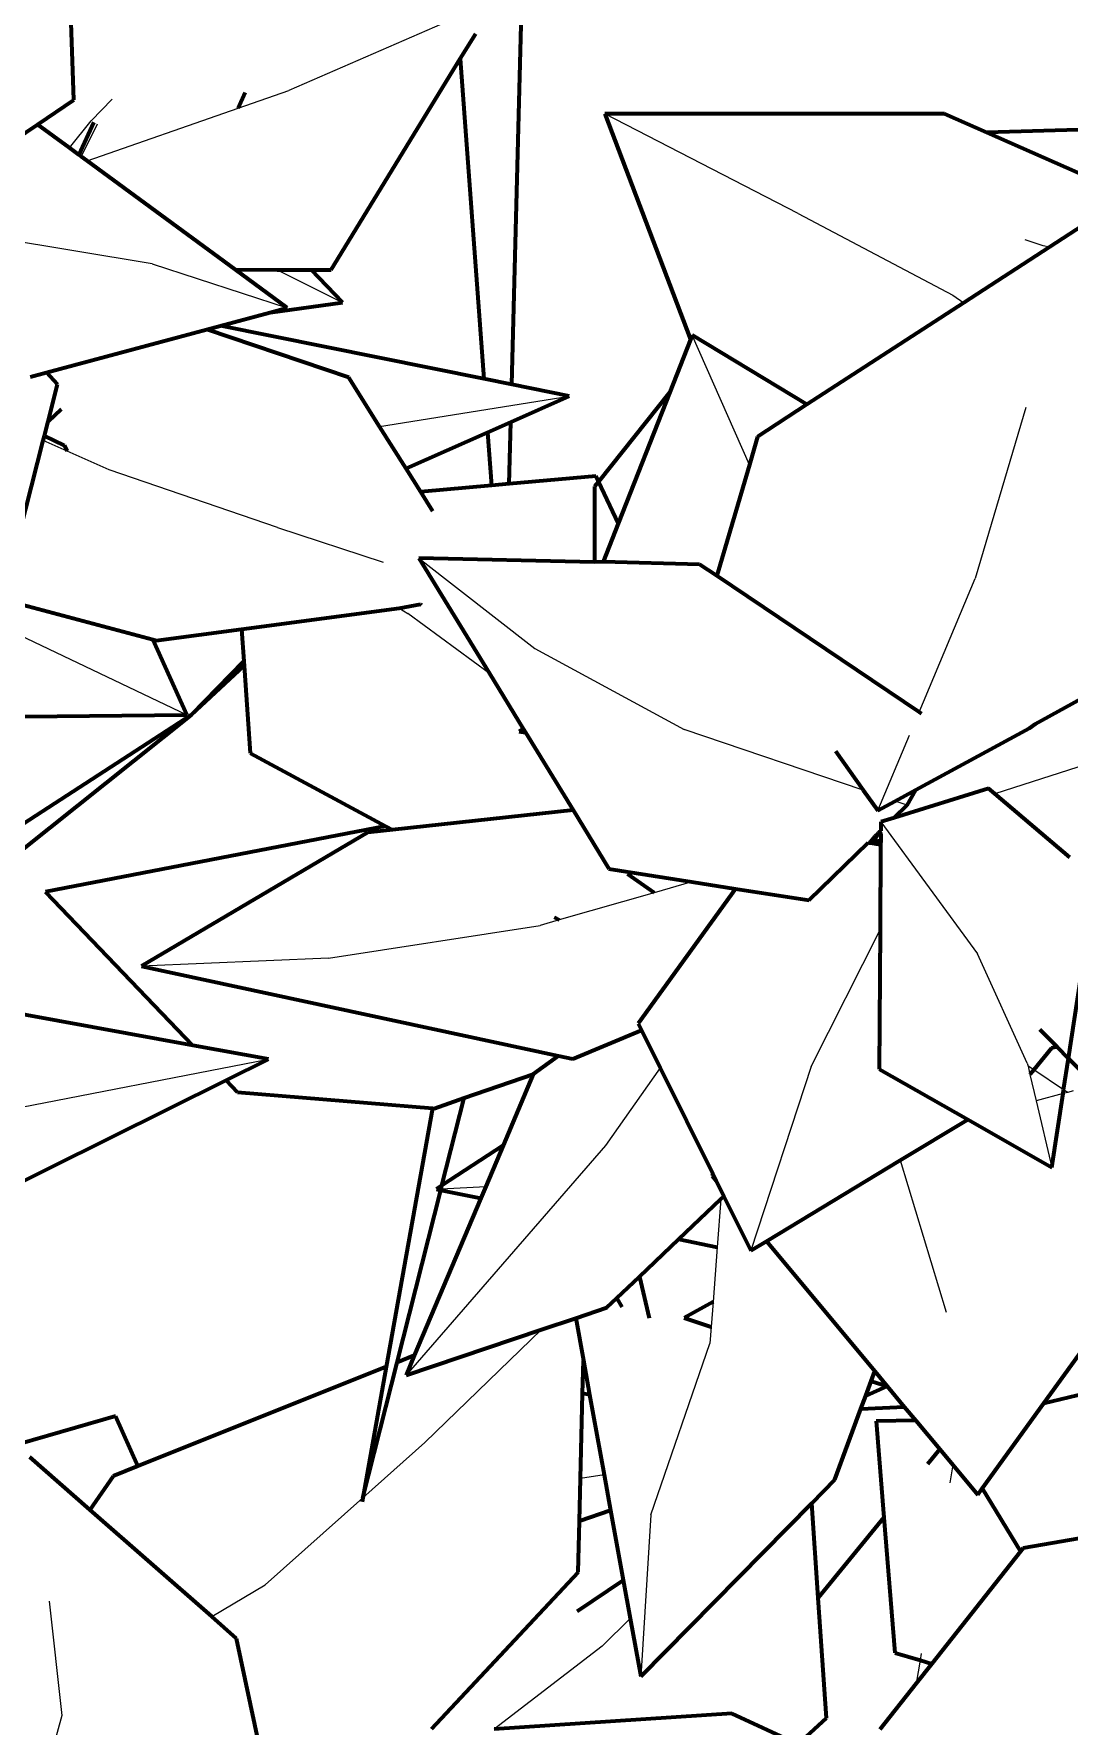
# Model space of a CAD drawing. Header units: millimetres. Extents: x 4307 to 31003, y 2809 to 20009.
# Drawn here: x 7065 to 7110.6, y 7797.3 to 7871.9 of the extents above; entities that cross this region are included whole.
import ezdxf

# ---------------------------------------------------------------- set-up
doc = ezdxf.new("R2010")
doc.units = ezdxf.units.MM
doc.layers.add('ProfileEdges', color=7, linetype='Continuous')

msp = doc.modelspace()

# ---------------------------------------------------------------- linework, layer by layer
for p, q in [((7085.34, 7873.331), (7076.204, 7869.373)), ((7073.979, 7868.594), (7076.204, 7869.373)), ((7067.328, 7866.263), (7073.979, 7868.594)), ((7067.493, 7868.038), (7068.424, 7868.989)), ((7066.544, 7866.839), (7067.493, 7868.038)), ((7067.769, 7867.886), (7067.052, 7866.466)), ((7098.66, 7863.955), (7090.135, 7868.342)), ((7098.66, 7863.955), (7105.473, 7860.35)), ((7070.185, 7861.724), (7063.098, 7862.912)), ((7109.46, 7862.528), (7108.665, 7862.785)), ((7109.745, 7862.468), (7109.46, 7862.528)), ((7070.185, 7861.724), (7076.142, 7859.788)), ((7075.701, 7861.47), (7078.58, 7860.025)), ((7105.473, 7860.35), (7105.969, 7860.017)), ((7096.51, 7852.879), (7093.992, 7858.588)), ((7080.213, 7854.557), (7088.572, 7855.904)), ((7108.701, 7855.394), (7106.469, 7847.862)), ((7066.441, 7853.473), (7065.388, 7853.944)), ((7068.289, 7852.646), (7066.441, 7853.473)), ((7075.718, 7850.113), (7068.289, 7852.646)), ((7075.718, 7850.113), (7080.367, 7848.576)), ((7081.942, 7848.758), (7087.049, 7844.783)), ((7103.991, 7841.968), (7106.469, 7847.862)), ((7081.067, 7846.558), (7081.462, 7846.322)), ((7085.055, 7843.671), (7081.462, 7846.322)), ((7063.326, 7845.859), (7071.719, 7841.857)), ((7087.049, 7844.783), (7093.63, 7841.211)), ((7086.572, 7841.191), (7086.367, 7841.123)), ((7101.528, 7838.535), (7093.63, 7841.211)), ((7102.169, 7837.637), (7103.565, 7840.957)), ((7115.499, 7841.006), (7107.334, 7838.37)), ((7103.47, 7837.877), (7102.936, 7838.058)), ((7102.303, 7837.133), (7106.564, 7831.327)), ((7093.974, 7834.496), (7092.308, 7834.017)), ((7092.308, 7834.017), (7088.126, 7832.816)), ((7088.126, 7832.816), (7087.295, 7832.577)), ((7077.963, 7831.138), (7087.295, 7832.577)), ((7099.238, 7826.364), (7102.275, 7832.388)), ((7077.963, 7831.138), (7069.717, 7830.774)), ((7108.761, 7826.51), (7106.564, 7831.327)), ((7058.508, 7823.416), (7075.32, 7826.677)), ((7092.582, 7826.294), (7090.176, 7822.879)), ((7099.238, 7826.364), (7096.575, 7818.243)), ((7108.761, 7826.51), (7108.793, 7826.373)), ((7109.042, 7826.209), (7108.793, 7826.373)), ((7108.793, 7826.373), (7108.878, 7826.009)), ((7108.878, 7826.009), (7109.151, 7824.842)), ((7110.363, 7825.337), (7109.042, 7826.209)), ((7110.336, 7825.163), (7109.151, 7824.842)), ((7110.551, 7825.213), (7110.336, 7825.163)), ((7110.551, 7825.213), (7110.363, 7825.337)), ((7110.777, 7825.283), (7110.551, 7825.213)), ((7109.151, 7824.842), (7109.84, 7821.905)), ((7090.176, 7822.879), (7081.379, 7812.762)), ((7103.163, 7822.224), (7105.188, 7815.529)), ((7082.72, 7820.953), (7082.924, 7820.964)), ((7082.924, 7820.964), (7084.888, 7821.065)), ((7095.259, 7820.515), (7095.097, 7818.391)), ((7095.097, 7818.391), (7094.914, 7815.994)), ((7094.914, 7815.994), (7094.829, 7814.886)), ((7087.345, 7814.763), (7082.203, 7809.791)), ((7094.829, 7814.886), (7094.772, 7814.145)), ((7092.16, 7806.609), (7094.772, 7814.145)), ((7082.203, 7809.791), (7079.474, 7807.357)), ((7105.474, 7808.802), (7105.342, 7808.012)), ((7090.108, 7808.37), (7089.067, 7808.201)), ((7079.474, 7807.357), (7075.17, 7803.52)), ((7092.16, 7806.609), (7091.724, 7799.476)), ((7065.641, 7802.791), (7066.201, 7797.756)), ((7072.811, 7802.115), (7075.17, 7803.52)), ((7091.258, 7802.038), (7090.016, 7800.82)), ((7090.016, 7800.82), (7085.266, 7797.153)), ((7104.035, 7800.192), (7103.863, 7799.168)), ((7104.084, 7800.49), (7104.035, 7800.192)), ((7066.201, 7797.756), (7065.283, 7794.405))]:
    msp.add_line(p, q)
at = {"layer": 'ProfileEdges', "lineweight": 211}
for p, q in [((7066.739, 7868.962), (7066.591, 7873.205)), ((7086.033, 7856.415), (7086.466, 7872.823)), ((7083.767, 7870.762), (7084.446, 7871.871)), ((7078.07, 7861.461), (7083.767, 7870.762)), ((7083.767, 7870.762), (7084.799, 7856.663)), ((7073.979, 7868.594), (7074.285, 7869.278)), ((7065.133, 7867.876), (7066.739, 7868.962)), ((7062.589, 7866.157), (7065.133, 7867.876)), ((7066.544, 7866.839), (7065.133, 7867.876)), ((7066.956, 7866.536), (7067.621, 7867.968)), ((7090.135, 7868.342), (7093.916, 7858.395)), ((7105.105, 7868.337), (7090.135, 7868.342)), ((7106.984, 7867.511), (7105.105, 7868.337)), ((7111.499, 7867.644), (7106.984, 7867.511)), ((7111.977, 7865.314), (7106.984, 7867.511)), ((7066.956, 7866.536), (7066.544, 7866.839)), ((7067.052, 7866.466), (7066.956, 7866.536)), ((7067.328, 7866.263), (7067.052, 7866.466)), ((7073.844, 7861.476), (7067.328, 7866.263)), ((7112.391, 7864.185), (7109.745, 7862.468)), ((7109.745, 7862.468), (7105.969, 7860.017)), ((7076.142, 7859.788), (7073.844, 7861.476)), ((7073.844, 7861.476), (7075.701, 7861.47)), ((7075.701, 7861.47), (7077.19, 7861.464)), ((7078.58, 7860.025), (7077.19, 7861.464)), ((7077.19, 7861.464), (7078.07, 7861.461)), ((7073.198, 7858.999), (7075.392, 7859.587)), ((7075.392, 7859.587), (7078.58, 7860.025)), ((7075.392, 7859.587), (7076.142, 7859.788)), ((7105.969, 7860.017), (7099.048, 7855.526)), ((7065.527, 7856.943), (7072.598, 7858.838)), ((7072.598, 7858.838), (7073.198, 7858.999)), ((7078.854, 7856.716), (7072.598, 7858.838)), ((7084.799, 7856.663), (7073.198, 7858.999)), ((7093.916, 7858.395), (7093.003, 7856.068)), ((7093.992, 7858.588), (7093.916, 7858.395)), ((7099.048, 7855.526), (7093.992, 7858.588)), ((7064.818, 7856.753), (7065.527, 7856.943)), ((7066.015, 7856.405), (7065.527, 7856.943)), ((7080.213, 7854.557), (7078.854, 7856.716)), ((7086.033, 7856.415), (7084.799, 7856.663)), ((7065.6, 7854.778), (7066.015, 7856.405)), ((7085.99, 7854.756), (7088.572, 7855.904)), ((7088.572, 7855.904), (7086.033, 7856.415)), ((7093.003, 7856.068), (7089.857, 7852.128)), ((7093.003, 7856.068), (7090.734, 7850.287)), ((7066.179, 7855.318), (7065.6, 7854.778)), ((7099.048, 7855.526), (7096.872, 7854.113)), ((7065.441, 7854.155), (7065.6, 7854.778)), ((7081.378, 7852.705), (7080.213, 7854.557)), ((7081.378, 7852.705), (7084.972, 7854.304)), ((7084.972, 7854.304), (7085.99, 7854.756)), ((7084.972, 7854.304), (7085.144, 7851.962)), ((7085.918, 7852.032), (7085.99, 7854.756)), ((7063.603, 7846.945), (7065.388, 7853.944)), ((7065.388, 7853.944), (7065.441, 7854.155)), ((7066.325, 7853.727), (7065.441, 7854.155)), ((7066.441, 7853.473), (7066.325, 7853.727)), ((7096.872, 7854.113), (7096.51, 7852.879)), ((7096.51, 7852.879), (7095.07, 7847.974)), ((7082.023, 7851.679), (7081.378, 7852.705)), ((7085.918, 7852.032), (7085.144, 7851.962)), ((7089.737, 7852.379), (7085.918, 7852.032)), ((7089.857, 7852.128), (7089.686, 7851.915)), ((7089.857, 7852.128), (7089.737, 7852.379)), ((7090.734, 7850.287), (7089.857, 7852.128)), ((7085.144, 7851.962), (7082.023, 7851.679)), ((7082.555, 7850.833), (7082.023, 7851.679)), ((7089.686, 7851.915), (7089.679, 7848.588)), ((7090.734, 7850.287), (7090.068, 7848.593)), ((7089.679, 7848.588), (7081.942, 7848.758)), ((7081.942, 7848.758), (7085.055, 7843.671)), ((7090.068, 7848.593), (7089.679, 7848.588)), ((7094.309, 7848.486), (7090.068, 7848.593)), ((7095.07, 7847.974), (7094.309, 7848.486)), ((7103.991, 7841.968), (7095.07, 7847.974)), ((7063.603, 7846.945), (7070.212, 7845.173)), ((7074.122, 7845.632), (7081.067, 7846.558)), ((7081.067, 7846.558), (7082.012, 7846.725)), ((7082.012, 7846.725), (7082.059, 7846.69)), ((7070.366, 7845.132), (7074.122, 7845.632)), ((7074.122, 7845.632), (7074.221, 7844.219)), ((7071.719, 7841.857), (7070.212, 7845.173)), ((7070.212, 7845.173), (7070.366, 7845.132)), ((7074.221, 7844.219), (7071.92, 7841.86)), ((7071.92, 7841.86), (7074.235, 7844.016)), ((7074.221, 7844.219), (7074.235, 7844.016)), ((7074.235, 7844.016), (7074.504, 7840.169)), ((7085.055, 7843.671), (7086.545, 7841.235)), ((7109.126, 7841.463), (7112.916, 7843.548)), ((7071.92, 7841.86), (7049.846, 7827.53)), ((7061.439, 7833.497), (7071.92, 7841.86)), ((7062.282, 7841.765), (7071.719, 7841.857)), ((7104.102, 7841.893), (7103.991, 7841.968)), ((7086.545, 7841.235), (7086.367, 7841.123)), ((7086.367, 7841.123), (7086.637, 7841.084)), ((7086.545, 7841.235), (7086.572, 7841.191)), ((7086.572, 7841.191), (7086.637, 7841.084)), ((7086.637, 7841.084), (7088.738, 7837.651)), ((7103.841, 7838.556), (7108.852, 7841.268)), ((7108.852, 7841.268), (7109.126, 7841.463)), ((7074.504, 7840.169), (7080.474, 7836.947)), ((7100.304, 7840.25), (7101.528, 7838.535)), ((7107.052, 7838.609), (7102.89, 7837.315)), ((7107.334, 7838.37), (7107.052, 7838.609)), ((7101.528, 7838.535), (7102.169, 7837.637)), ((7102.169, 7837.637), (7102.936, 7838.058)), ((7102.89, 7837.315), (7103.47, 7837.877)), ((7102.936, 7838.058), (7103.841, 7838.556)), ((7103.47, 7837.877), (7103.841, 7838.556)), ((7110.639, 7835.566), (7107.334, 7838.37)), ((7088.738, 7837.651), (7080.773, 7836.785)), ((7088.738, 7837.651), (7090.318, 7835.068)), ((7102.303, 7837.133), (7102.301, 7836.744)), ((7102.89, 7837.315), (7102.303, 7837.133)), ((7080.474, 7836.947), (7065.484, 7834.057)), ((7079.696, 7836.668), (7069.717, 7830.774)), ((7080.773, 7836.785), (7079.696, 7836.668)), ((7080.474, 7836.947), (7080.773, 7836.785)), ((7101.801, 7836.202), (7102.06, 7836.511)), ((7102.068, 7836.431), (7101.801, 7836.202)), ((7102.06, 7836.511), (7102.166, 7836.614)), ((7102.06, 7836.511), (7102.068, 7836.431)), ((7102.222, 7836.599), (7102.068, 7836.431)), ((7102.068, 7836.431), (7102.088, 7836.24)), ((7102.166, 7836.614), (7102.206, 7836.652)), ((7102.166, 7836.614), (7102.222, 7836.599)), ((7102.206, 7836.652), (7102.267, 7836.711)), ((7102.206, 7836.652), (7102.222, 7836.599)), ((7102.3, 7836.629), (7102.222, 7836.599)), ((7102.267, 7836.711), (7102.301, 7836.744)), ((7102.267, 7836.711), (7102.3, 7836.629)), ((7102.3, 7836.629), (7102.298, 7836.323)), ((7099.148, 7833.687), (7101.75, 7836.21)), ((7101.801, 7836.202), (7101.75, 7836.21)), ((7101.937, 7836.181), (7101.801, 7836.202)), ((7102.088, 7836.24), (7101.937, 7836.181)), ((7102.096, 7836.156), (7101.937, 7836.181)), ((7102.298, 7836.323), (7102.088, 7836.24)), ((7102.088, 7836.24), (7102.096, 7836.156)), ((7102.297, 7836.125), (7102.096, 7836.156)), ((7102.297, 7836.125), (7102.275, 7832.388)), ((7102.298, 7836.323), (7102.297, 7836.125)), ((7090.318, 7835.068), (7093.974, 7834.496)), ((7092.308, 7834.017), (7091.141, 7834.84)), ((7095.899, 7834.195), (7091.611, 7828.252)), ((7093.974, 7834.496), (7095.899, 7834.195)), ((7095.899, 7834.195), (7099.148, 7833.687)), ((7065.484, 7834.057), (7071.973, 7827.289)), ((7087.904, 7832.935), (7088.126, 7832.816)), ((7110.573, 7826.715), (7111.525, 7832.962)), ((7102.275, 7832.388), (7102.238, 7826.238)), ((7069.717, 7830.774), (7088.104, 7826.831)), ((7071.973, 7827.289), (7056.192, 7830.175)), ((7091.611, 7828.252), (7091.753, 7827.966)), ((7088.731, 7826.696), (7091.753, 7827.966)), ((7091.753, 7827.966), (7092.582, 7826.294)), ((7109.314, 7827.995), (7110.077, 7827.219)), ((7075.32, 7826.677), (7071.973, 7827.289)), ((7073.449, 7825.749), (7075.32, 7826.677)), ((7088.104, 7826.831), (7086.986, 7826.026)), ((7088.104, 7826.831), (7088.731, 7826.696)), ((7109.829, 7827.168), (7109.042, 7826.209)), ((7110.077, 7827.219), (7109.829, 7827.168)), ((7110.077, 7827.219), (7110.573, 7826.715)), ((7110.363, 7825.337), (7110.573, 7826.715)), ((7110.573, 7826.715), (7111.912, 7825.354)), ((7083.938, 7824.978), (7086.986, 7826.026)), ((7086.986, 7826.026), (7085.657, 7822.883)), ((7092.582, 7826.294), (7094.897, 7821.626)), ((7102.238, 7826.238), (7106.133, 7824.018)), ((7109.042, 7826.209), (7108.878, 7826.009)), ((7059.645, 7818.907), (7073.449, 7825.749)), ((7073.449, 7825.749), (7073.948, 7825.228)), ((7073.948, 7825.228), (7082.539, 7824.519)), ((7109.84, 7821.905), (7110.336, 7825.163)), ((7110.336, 7825.163), (7110.363, 7825.337)), ((7082.539, 7824.519), (7080.503, 7813.121)), ((7082.539, 7824.519), (7082.611, 7824.513)), ((7082.611, 7824.513), (7083.938, 7824.978)), ((7082.962, 7821.112), (7083.938, 7824.978)), ((7103.163, 7822.224), (7106.133, 7824.018)), ((7106.133, 7824.018), (7109.84, 7821.905)), ((7085.657, 7822.883), (7082.962, 7821.112)), ((7085.657, 7822.883), (7084.888, 7821.065)), ((7097.265, 7818.66), (7103.163, 7822.224)), ((7094.897, 7821.626), (7094.863, 7821.545)), ((7094.863, 7821.545), (7095.047, 7821.323)), ((7094.897, 7821.626), (7095.047, 7821.323)), ((7080.992, 7813.317), (7082.912, 7820.914)), ((7082.962, 7821.112), (7082.72, 7820.953)), ((7082.72, 7820.953), (7082.912, 7820.914)), ((7082.912, 7820.914), (7082.924, 7820.964)), ((7082.912, 7820.914), (7084.671, 7820.55)), ((7082.924, 7820.964), (7082.962, 7821.112)), ((7084.888, 7821.065), (7084.671, 7820.55)), ((7095.047, 7821.323), (7095.388, 7820.637)), ((7084.671, 7820.55), (7081.739, 7813.616)), ((7093.397, 7818.743), (7095.259, 7820.515)), ((7095.259, 7820.515), (7095.388, 7820.637)), ((7095.388, 7820.637), (7096.575, 7818.243)), ((7091.66, 7817.091), (7093.397, 7818.743)), ((7093.397, 7818.743), (7095.097, 7818.391)), ((7096.575, 7818.243), (7097.265, 7818.66)), ((7097.265, 7818.66), (7102.036, 7812.93)), ((7090.669, 7816.148), (7091.66, 7817.091)), ((7091.66, 7817.091), (7092.089, 7815.262)), ((7109.486, 7811.517), (7113.868, 7817.594)), ((7088.855, 7815.27), (7090.231, 7815.732)), ((7090.231, 7815.732), (7090.669, 7816.148)), ((7090.669, 7816.148), (7090.886, 7815.762)), ((7094.914, 7815.994), (7093.641, 7815.288)), ((7081.379, 7812.762), (7087.345, 7814.763)), ((7087.345, 7814.763), (7088.855, 7815.27)), ((7088.855, 7815.27), (7089.194, 7813.407)), ((7093.641, 7815.288), (7094.829, 7814.886)), ((7079.474, 7807.357), (7080.992, 7813.317)), ((7081.739, 7813.616), (7080.992, 7813.317)), ((7081.739, 7813.616), (7081.379, 7812.762)), ((7089.158, 7811.949), (7089.194, 7813.407)), ((7089.194, 7813.407), (7089.468, 7811.896)), ((7080.503, 7813.121), (7069.556, 7808.744)), ((7080.503, 7813.121), (7079.474, 7807.357)), ((7101.638, 7811.847), (7101.877, 7812.498)), ((7101.877, 7812.498), (7102.036, 7812.93)), ((7101.877, 7812.498), (7102.59, 7812.265)), ((7102.036, 7812.93), (7102.59, 7812.265)), ((7089.067, 7808.201), (7089.158, 7811.949)), ((7089.468, 7811.896), (7089.158, 7811.949)), ((7089.468, 7811.896), (7090.108, 7808.37)), ((7101.429, 7811.279), (7101.638, 7811.847)), ((7101.638, 7811.847), (7102.59, 7812.265)), ((7102.59, 7812.265), (7103.337, 7811.368)), ((7109.486, 7811.517), (7112.435, 7812.231)), ((7100.283, 7808.163), (7101.429, 7811.279)), ((7101.429, 7811.279), (7103.337, 7811.368)), ((7103.337, 7811.368), (7103.842, 7810.761)), ((7106.778, 7807.762), (7109.486, 7811.517)), ((7068.574, 7810.956), (7061.871, 7809.008)), ((7069.556, 7808.744), (7068.574, 7810.956)), ((7103.842, 7810.761), (7102.104, 7810.723)), ((7102.104, 7810.723), (7102.443, 7806.483)), ((7103.842, 7810.761), (7104.9, 7809.491)), ((7067.442, 7806.815), (7064.79, 7809.137)), ((7104.9, 7809.491), (7104.362, 7808.832)), ((7104.9, 7809.491), (7105.474, 7808.802)), ((7105.474, 7808.802), (7106.575, 7807.479)), ((7068.471, 7808.311), (7067.442, 7806.815)), ((7069.556, 7808.744), (7068.471, 7808.311)), ((7089.022, 7806.324), (7089.067, 7808.201)), ((7090.108, 7808.37), (7090.396, 7806.786)), ((7099.257, 7807.122), (7100.283, 7808.163)), ((7079.474, 7807.357), (7079.441, 7807.177)), ((7106.575, 7807.479), (7106.778, 7807.762)), ((7106.778, 7807.762), (7108.461, 7804.984)), ((7072.811, 7802.115), (7067.442, 7806.815)), ((7090.396, 7806.786), (7089.022, 7806.324)), ((7090.396, 7806.786), (7090.953, 7803.72)), ((7091.724, 7799.476), (7099.257, 7807.122)), ((7099.547, 7802.937), (7099.257, 7807.122)), ((7088.967, 7804.07), (7089.022, 7806.324)), ((7102.443, 7806.483), (7099.547, 7802.937)), ((7102.443, 7806.483), (7102.92, 7800.52)), ((7108.584, 7805.139), (7108.461, 7804.984)), ((7111.895, 7805.707), (7108.584, 7805.139)), ((7108.461, 7804.984), (7104.553, 7800.04)), ((7082.494, 7797.173), (7088.967, 7804.07)), ((7088.921, 7802.36), (7090.953, 7803.72)), ((7090.953, 7803.72), (7091.258, 7802.038)), ((7099.914, 7797.642), (7099.547, 7802.937)), ((7073.91, 7801.152), (7072.811, 7802.115)), ((7091.258, 7802.038), (7091.724, 7799.476)), ((7074.904, 7796.461), (7073.91, 7801.152)), ((7102.92, 7800.52), (7104.035, 7800.192)), ((7104.553, 7800.04), (7103.863, 7799.168)), ((7104.035, 7800.192), (7104.553, 7800.04)), ((7103.863, 7799.168), (7102.262, 7797.142)), ((7095.737, 7797.853), (7085.266, 7797.153)), ((7098.664, 7796.495), (7095.737, 7797.853)), ((7098.664, 7796.495), (7099.914, 7797.642))]:
    msp.add_line(p, q, dxfattribs=at)

doc.saveas('drawing.dxf')
